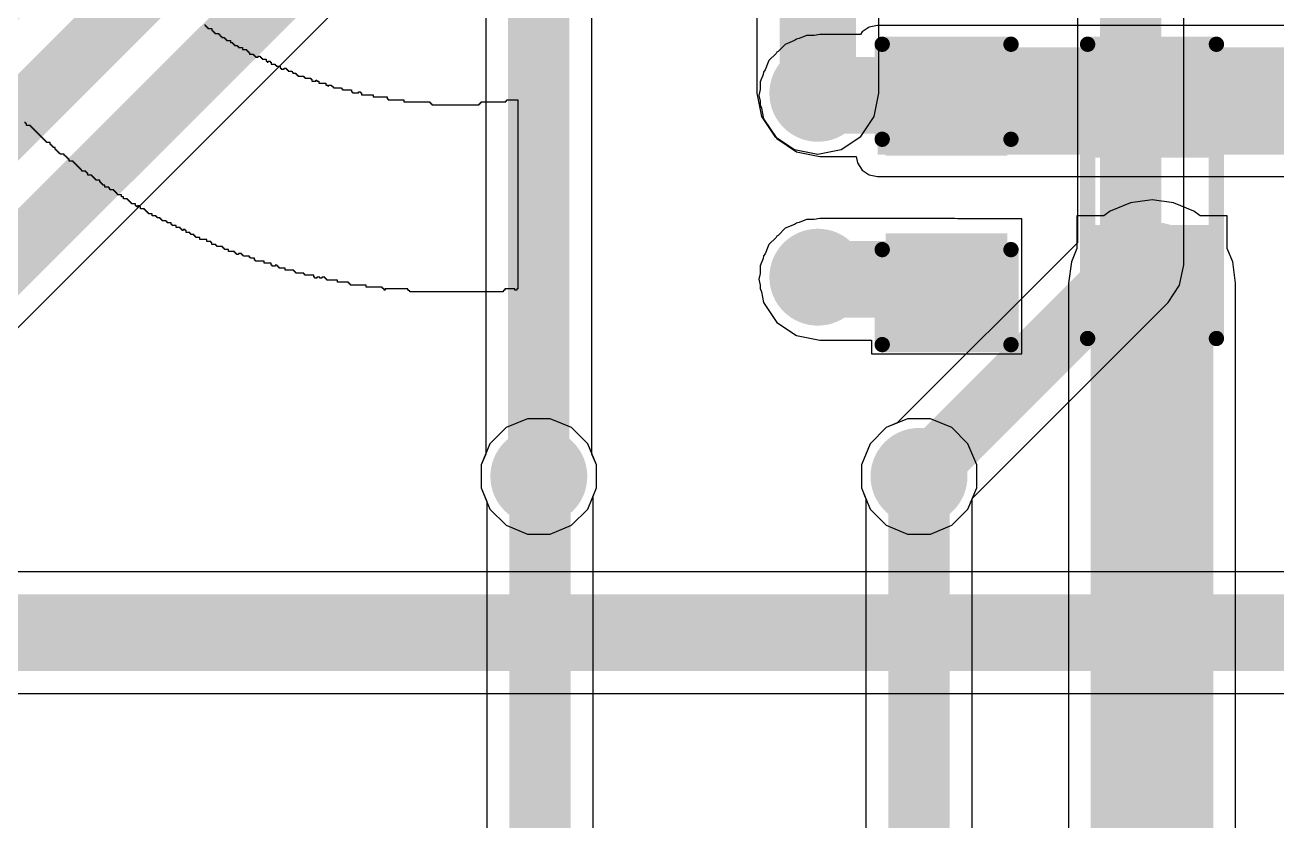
# Model space of a CAD drawing. Header units: millimetres. Extents: x -0.16 to 4.85, y -0.01 to 3.83.
# Drawn here: x 3.8104 to 4.2188, y 0.8696 to 1.1293 of the extents above; entities that cross this region are included whole.
import ezdxf

# ---------------------------------------------------------------- set-up
doc = ezdxf.new("R2010")
doc.units = ezdxf.units.MM
doc.header["$MEASUREMENT"] = 0
for name, color, linetype in [('BottomLayer', 5, 'Continuous'), ('BottomSolder', 6, 'Continuous'), ('TopLayer', 1, 'Continuous'), ('TopOverlay', 2, 'Continuous'), ('TopPaste', 8, 'Continuous'), ('TopSolder', 216, 'Continuous'), ('ViaHoleLayer', 16, 'Continuous')]:
    doc.layers.add(name, color=color, linetype=linetype)

# ---------------------------------------------------------------- blocks, each defined once
blk = doc.blocks.new('RES_0603_49')
at = {"layer": 'TopLayer'}
for points in [[(-0.015, 0.0175), (-0.015, -0.0175), (-0.045, -0.0175), (-0.045, 0.0175)], [(0.045, 0.0175), (0.045, -0.0175), (0.015, -0.0175), (0.015, 0.0175)]]:
    blk.add_hatch(color=1, dxfattribs=at).paths.add_polyline_path(points)
at = {"layer": 'TopPaste'}
for points in [[(-0.015, 0.0175), (-0.015, -0.0175), (-0.045, -0.0175), (-0.045, 0.0175)], [(0.045, 0.0175), (0.045, -0.0175), (0.015, -0.0175), (0.015, 0.0175)]]:
    blk.add_hatch(color=8, dxfattribs=at).paths.add_polyline_path(points)
at = {"layer": 'TopSolder'}
for points in [[(-0.011, 0.0215), (-0.011, -0.0215), (-0.049, -0.0215), (-0.049, 0.0215)], [(0.049, 0.0215), (0.049, -0.0215), (0.011, -0.0215), (0.011, 0.0215)]]:
    blk.add_hatch(color=216, dxfattribs=at).paths.add_polyline_path(points)
at = {"layer": 'TopOverlay', "const_width": 0.005}
for points in [[(-0.048, 0.021), (-0.048, -0.021)], [(-0.048, 0.021), (0.048, 0.021)], [(0.048, 0.021), (0.048, -0.021)], [(-0.048, -0.021), (0.048, -0.021)]]:
    blk.add_lwpolyline(points, dxfattribs=at)
at = {"layer": 'TopOverlay', "const_width": 0.0025}
for points in [[(-0.04925, 0.021, 1), (-0.04675, 0.021, 1)], [(-0.04925, 0.021, 1), (-0.04675, 0.021, 1)], [(0.04675, 0.021, 1), (0.04925, 0.021, 1)], [(0.04675, 0.021, 1), (0.04925, 0.021, 1)], [(-0.04925, -0.021, 1), (-0.04675, -0.021, 1)], [(-0.04925, -0.021, 1), (-0.04675, -0.021, 1)], [(0.04675, -0.021, 1), (0.04925, -0.021, 1)], [(0.04675, -0.021, 1), (0.04925, -0.021, 1)]]:
    blk.add_lwpolyline(points, format="xyb", close=True, dxfattribs=at)
blk = doc.blocks.new('CAP_0603_122')
at = {"layer": 'TopLayer'}
for points in [[(-0.015, 0.0175), (-0.015, -0.0175), (-0.045, -0.0175), (-0.045, 0.0175)], [(0.045, 0.0175), (0.045, -0.0175), (0.015, -0.0175), (0.015, 0.0175)]]:
    blk.add_hatch(color=1, dxfattribs=at).paths.add_polyline_path(points)
at = {"layer": 'TopPaste'}
for points in [[(-0.015, 0.0175), (-0.015, -0.0175), (-0.045, -0.0175), (-0.045, 0.0175)], [(0.045, 0.0175), (0.045, -0.0175), (0.015, -0.0175), (0.015, 0.0175)]]:
    blk.add_hatch(color=8, dxfattribs=at).paths.add_polyline_path(points)
at = {"layer": 'TopSolder'}
for points in [[(-0.01264, 0.01986), (-0.01264, -0.01986), (-0.04736, -0.01986), (-0.04736, 0.01986)], [(0.04736, 0.01986), (0.04736, -0.01986), (0.01264, -0.01986), (0.01264, 0.01986)]]:
    blk.add_hatch(color=216, dxfattribs=at).paths.add_polyline_path(points)
at = {"layer": 'TopOverlay', "const_width": 0.005}
for points in [[(-0.049, -0.021), (-0.049, 0.021)], [(-0.018, 0.021), (-0.049, 0.021)], [(0.049, 0.021), (0.018, 0.021)], [(0.049, -0.021), (0.049, 0.021)], [(-0.018, -0.021), (-0.049, -0.021)], [(0.049, -0.021), (0.018, -0.021)]]:
    blk.add_lwpolyline(points, dxfattribs=at)
at = {"layer": 'TopOverlay', "const_width": 0.0025}
for points in [[(-0.05025, 0.021, 1), (-0.04775, 0.021, 1)], [(-0.05025, 0.021, 1), (-0.04775, 0.021, 1)], [(-0.01925, 0.021, 1), (-0.01675, 0.021, 1)], [(0.01675, 0.021, 1), (0.01925, 0.021, 1)], [(0.04775, 0.021, 1), (0.05025, 0.021, 1)], [(0.04775, 0.021, 1), (0.05025, 0.021, 1)], [(-0.05025, -0.021, 1), (-0.04775, -0.021, 1)], [(-0.05025, -0.021, 1), (-0.04775, -0.021, 1)], [(-0.01925, -0.021, 1), (-0.01675, -0.021, 1)], [(0.01675, -0.021, 1), (0.01925, -0.021, 1)], [(0.04775, -0.021, 1), (0.05025, -0.021, 1)], [(0.04775, -0.021, 1), (0.05025, -0.021, 1)]]:
    blk.add_lwpolyline(points, format="xyb", close=True, dxfattribs=at)

msp = doc.modelspace()

# ---------------------------------------------------------------- hatches: boundary and pattern name
at = {"layer": 'BottomLayer'}
h = msp.add_hatch(color=5, dxfattribs=at)
edge = h.paths.add_edge_path()
edge.add_arc((4.069, 1.107), 0.01181, 0, 360)
h = msp.add_hatch(color=5, dxfattribs=at)
edge = h.paths.add_edge_path()
edge.add_arc((4.069, 1.047), 0.01181, 0, 360)
h = msp.add_hatch(color=5, dxfattribs=at)
edge = h.paths.add_edge_path()
edge.add_arc((3.978, 0.982), 0.01181, 0, 360)
h = msp.add_hatch(color=5, dxfattribs=at)
edge = h.paths.add_edge_path()
edge.add_arc((4.102, 0.982), 0.01181, 0, 360)
at = {"layer": 'BottomSolder'}
h = msp.add_hatch(color=6, dxfattribs=at)
edge = h.paths.add_edge_path()
edge.add_arc((4.069, 1.107), 0.01581, 0, 360)
h = msp.add_hatch(color=6, dxfattribs=at)
edge = h.paths.add_edge_path()
edge.add_arc((4.069, 1.047), 0.01581, 0, 360)
h = msp.add_hatch(color=6, dxfattribs=at)
edge = h.paths.add_edge_path()
edge.add_arc((3.978, 0.982), 0.01581, 0, 360)
h = msp.add_hatch(color=6, dxfattribs=at)
edge = h.paths.add_edge_path()
edge.add_arc((4.102, 0.982), 0.01581, 0, 360)
at = {"layer": 'TopLayer'}
h = msp.add_hatch(color=1, dxfattribs=at)
edge = h.paths.add_edge_path()
edge.add_arc((4.069, 1.107), 0.01181, 0, 360)
msp.add_hatch(color=1, dxfattribs=at).paths.add_polyline_path([(4.0885, 1.087), (4.2675, 1.087), (4.2675, 1.122), (4.0885, 1.122)])
h = msp.add_hatch(color=1, dxfattribs=at)
edge = h.paths.add_edge_path()
edge.add_arc((4.069, 1.047), 0.01181, 0, 360)
h = msp.add_hatch(color=1, dxfattribs=at)
edge = h.paths.add_edge_path()
edge.add_arc((3.978, 0.982), 0.01181, 0, 360)
h = msp.add_hatch(color=1, dxfattribs=at)
edge = h.paths.add_edge_path()
edge.add_arc((4.102, 0.982), 0.01181, 0, 360)
at = {"layer": 'TopSolder'}
h = msp.add_hatch(color=216, dxfattribs=at)
edge = h.paths.add_edge_path()
edge.add_arc((4.069, 1.107), 0.01581, 0, 360)
h = msp.add_hatch(color=216, dxfattribs=at)
edge = h.paths.add_edge_path()
edge.add_arc((4.069, 1.047), 0.01581, 0, 360)
h = msp.add_hatch(color=216, dxfattribs=at)
edge = h.paths.add_edge_path()
edge.add_arc((3.978, 0.982), 0.01581, 0, 360)
h = msp.add_hatch(color=216, dxfattribs=at)
edge = h.paths.add_edge_path()
edge.add_arc((4.102, 0.982), 0.01581, 0, 360)
at = {"layer": 'ViaHoleLayer'}
h = msp.add_hatch(color=16, dxfattribs=at)
edge = h.paths.add_edge_path()
edge.add_arc((4.069, 1.107), 0.00591, 0, 360)
h = msp.add_hatch(color=16, dxfattribs=at)
edge = h.paths.add_edge_path()
edge.add_arc((4.069, 1.047), 0.00591, 0, 360)
h = msp.add_hatch(color=16, dxfattribs=at)
edge = h.paths.add_edge_path()
edge.add_arc((3.978, 0.982), 0.00591, 0, 360)
h = msp.add_hatch(color=16, dxfattribs=at)
edge = h.paths.add_edge_path()
edge.add_arc((4.102, 0.982), 0.00591, 0, 360)

# ---------------------------------------------------------------- linework, layer by layer
at = {"layer": 'BottomLayer'}
for p, q in [((4.18833, 1.051), (4.18833, 1.743)), ((4.15367, 1.73582), (4.15367, 1.05818)), ((4.08888, 1.107), (4.08888, 1.287)), ((4.04912, 1.27876), (4.04912, 1.107)), ((3.99533, 0.98931), (3.99533, 1.274)), ((3.96067, 1.26682), (3.96067, 0.98931)), ((4.04912, 1.107), (4.05063, 1.09939)), ((4.08737, 1.09939), (4.08888, 1.107)), ((4.05063, 1.09939), (4.05494, 1.09294)), ((4.08306, 1.09294), (4.08737, 1.09939)), ((4.05494, 1.09294), (4.06139, 1.08863)), ((4.07661, 1.08863), (4.08306, 1.09294)), ((4.06139, 1.08863), (4.069, 1.08712)), ((4.069, 1.08712), (4.07661, 1.08863)), ((4.15367, 1.05818), (4.09491, 0.99943)), ((4.18701, 1.04437), (4.18833, 1.051)), ((4.18326, 1.03874), (4.18701, 1.04437)), ((4.11943, 0.97491), (4.18326, 1.03874)), ((4.09134, 0.99795), (4.08605, 0.99266)), ((4.09491, 0.99943), (4.09134, 0.99795)), ((4.08605, 0.99266), (4.08319, 0.98574)), ((3.96067, 0.98931), (3.95919, 0.98574)), ((3.99681, 0.98574), (3.99533, 0.98931)), ((3.95919, 0.98574), (3.95919, 0.97826)), ((3.99681, 0.97826), (3.99681, 0.98574)), ((4.08319, 0.98574), (4.08319, 0.97826)), ((3.95919, 0.97826), (3.96205, 0.97134)), ((3.99395, 0.97134), (3.99681, 0.97826)), ((4.08319, 0.97826), (4.08605, 0.97134)), ((4.11795, 0.97134), (4.11943, 0.97491)), ((3.96205, 0.97134), (3.96734, 0.96605)), ((3.98866, 0.96605), (3.99395, 0.97134)), ((4.08605, 0.97134), (4.09134, 0.96605)), ((4.11266, 0.96605), (4.11795, 0.97134)), ((3.96734, 0.96605), (3.97426, 0.96319)), ((3.98174, 0.96319), (3.98866, 0.96605)), ((4.09134, 0.96605), (4.09826, 0.96319)), ((4.10574, 0.96319), (4.11266, 0.96605)), ((3.97426, 0.96319), (3.98174, 0.96319)), ((4.09826, 0.96319), (4.10574, 0.96319)), ((4.456, 0.95088), (3.0267, 0.95088)), ((3.0267, 0.91112), (4.456, 0.91112))]:
    msp.add_line(p, q, dxfattribs=at)
for points, const_width in [([(4.171, 1.051), (4.171, 1.743)], 0.02), ([(4.069, 1.107), (4.069, 1.287)], 0.025), ([(3.978, 0.982), (3.978, 1.274)], 0.02), ([(4.102, 0.982), (4.171, 1.051)], 0.02), ([(2.996, 0.931), (4.456, 0.931)], 0.025)]:
    msp.add_lwpolyline(points, dxfattribs=dict(at, const_width=const_width))
for points, const_width in [([(4.06275, 1.107, 1), (4.07525, 1.107, 1)], 0.0125), ([(4.166, 1.051, 1), (4.176, 1.051, 1)], 0.01), ([(4.166, 1.051, 1), (4.176, 1.051, 1)], 0.01), ([(3.973, 0.982, 1), (3.983, 0.982, 1)], 0.01), ([(4.097, 0.982, 1), (4.107, 0.982, 1)], 0.01)]:
    msp.add_lwpolyline(points, format="xyb", close=True, dxfattribs=dict(at, const_width=const_width))
at = {"layer": 'TopLayer'}
for p, q in [((3.72133, 0.94382), (4.16926, 1.39174)), ((4.08345, 1.12705), (4.08288, 1.12619)), ((4.08577, 1.12859), (4.08345, 1.12705)), ((4.0885, 1.12914), (4.08577, 1.12859)), ((4.2675, 1.12914), (4.0885, 1.12914)), ((4.05834, 1.12295), (4.05602, 1.12062)), ((4.06138, 1.1242), (4.05834, 1.12295)), ((4.06208, 1.12468), (4.06138, 1.1242)), ((4.06292, 1.12484), (4.06208, 1.12468)), ((4.06526, 1.12581), (4.06292, 1.12484)), ((4.06779, 1.12581), (4.06526, 1.12581)), ((4.06969, 1.12619), (4.06779, 1.12581)), ((4.08288, 1.12619), (4.06969, 1.12619)), ((4.05538, 1.11998), (4.05305, 1.11766)), ((4.05563, 1.12037), (4.05538, 1.11998)), ((4.05602, 1.12062), (4.05563, 1.12037)), ((4.05305, 1.11766), (4.0518, 1.11462)), ((4.05116, 1.11308), (4.05019, 1.11074)), ((4.05019, 1.11074), (4.05019, 1.10821)), ((4.05132, 1.11392), (4.05116, 1.11308)), ((4.0518, 1.11462), (4.05132, 1.11392)), ((4.05019, 1.10821), (4.04981, 1.10631)), ((4.04981, 1.10631), (4.05019, 1.10441)), ((4.05019, 1.10441), (4.05019, 1.10326)), ((4.05019, 1.10326), (4.05063, 1.1022)), ((4.05063, 1.1022), (4.05132, 1.0987)), ((4.05132, 1.0987), (4.05563, 1.09225)), ((4.05563, 1.09225), (4.06208, 1.08794)), ((4.06208, 1.08794), (4.06969, 1.08642)), ((4.06969, 1.08642), (4.08148, 1.08642)), ((4.08148, 1.08642), (4.08191, 1.08427)), ((4.08191, 1.08427), (4.08345, 1.08195)), ((4.08345, 1.08195), (4.08577, 1.08041)), ((4.08577, 1.08041), (4.0885, 1.07986)), ((4.0885, 1.07986), (4.2675, 1.07986)), ((4.17095, 1.07131), (4.16438, 1.06858)), ((4.178, 1.07223), (4.17095, 1.07131)), ((4.18505, 1.07131), (4.178, 1.07223)), ((4.19162, 1.06858), (4.18505, 1.07131)), ((4.06526, 1.06581), (4.06292, 1.06484)), ((4.06779, 1.06581), (4.06526, 1.06581)), ((4.06969, 1.06619), (4.06779, 1.06581)), ((4.11369, 1.06619), (4.06969, 1.06619)), ((4.11464, 1.066), (4.11369, 1.06619)), ((4.1355, 1.066), (4.11464, 1.066)), ((4.1355, 1.022), (4.1355, 1.066)), ((4.16232, 1.067), (4.1535, 1.067)), ((4.1535, 1.067), (4.1535, 1.05641)), ((4.16438, 1.06858), (4.16232, 1.067)), ((4.19368, 1.067), (4.19162, 1.06858)), ((4.2025, 1.067), (4.19368, 1.067)), ((4.2025, 1.05641), (4.2025, 1.067)), ((4.05834, 1.06295), (4.05602, 1.06062)), ((4.06138, 1.0642), (4.05834, 1.06295)), ((4.06208, 1.06468), (4.06138, 1.0642)), ((4.06292, 1.06484), (4.06208, 1.06468)), ((4.05305, 1.05766), (4.0518, 1.05462)), ((4.05538, 1.05998), (4.05305, 1.05766)), ((4.05563, 1.06037), (4.05538, 1.05998)), ((4.05602, 1.06062), (4.05563, 1.06037)), ((4.05132, 1.05392), (4.05116, 1.05308)), ((4.0518, 1.05462), (4.05132, 1.05392)), ((4.1535, 1.05641), (4.15169, 1.05205)), ((4.20431, 1.05205), (4.2025, 1.05641)), ((4.05116, 1.05308), (4.05019, 1.05074)), ((4.05019, 1.05074), (4.05019, 1.04821)), ((4.15169, 1.05205), (4.15077, 1.045)), ((4.20523, 1.045), (4.20431, 1.05205)), ((4.05019, 1.04821), (4.04981, 1.04631)), ((4.04981, 1.04631), (4.05019, 1.04441)), ((4.05019, 1.04441), (4.05019, 1.04326)), ((4.05019, 1.04326), (4.05063, 1.0422)), ((4.05063, 1.0422), (4.05132, 1.0387)), ((4.15077, 1.045), (4.15077, 0.59852)), ((4.20523, 0.59852), (4.20523, 1.045)), ((4.05132, 1.0387), (4.05563, 1.03225)), ((4.05563, 1.03225), (4.06208, 1.02794)), ((4.06208, 1.02794), (4.06969, 1.02642)), ((4.06969, 1.02642), (4.0865, 1.02642)), ((4.0865, 1.02642), (4.0865, 1.022)), ((4.0865, 1.022), (4.1355, 1.022)), ((3.97426, 1.00081), (3.96734, 0.99795)), ((3.98174, 1.00081), (3.97426, 1.00081)), ((3.98866, 0.99795), (3.98174, 1.00081)), ((4.09826, 1.00081), (4.09134, 0.99795)), ((4.10574, 1.00081), (4.09826, 1.00081)), ((4.11266, 0.99795), (4.10574, 1.00081)), ((3.96734, 0.99795), (3.96205, 0.99266)), ((3.99395, 0.99266), (3.98866, 0.99795)), ((4.09134, 0.99795), (4.08605, 0.99266)), ((4.11795, 0.99266), (4.11266, 0.99795)), ((3.96205, 0.99266), (3.95919, 0.98574)), ((3.99681, 0.98574), (3.99395, 0.99266)), ((4.08605, 0.99266), (4.08319, 0.98574)), ((4.12081, 0.98574), (4.11795, 0.99266)), ((3.95919, 0.98574), (3.95919, 0.97826)), ((3.99681, 0.97826), (3.99681, 0.98574)), ((4.08319, 0.98574), (4.08319, 0.97826)), ((4.12081, 0.97826), (4.12081, 0.98574)), ((3.95919, 0.97826), (3.96104, 0.9738)), ((3.9957, 0.97558), (3.99681, 0.97826)), ((4.08319, 0.97826), (4.08467, 0.97469)), ((4.11933, 0.97469), (4.12081, 0.97826)), ((3.96104, 0.9738), (3.96104, 0.82769)), ((3.9957, 0.82769), (3.9957, 0.97558)), ((4.08467, 0.97469), (4.08467, 0.589)), ((4.11933, 0.59618), (4.11933, 0.97469))]:
    msp.add_line(p, q, dxfattribs=at)
for points, const_width in [([(3.704, 0.951), (4.157, 1.404)], 0.02), ([(3.604, 0.895), (4.107, 1.398)], 0.02), ([(3.585, 0.922), (4.057, 1.394)], 0.02), ([(4.06969, 1.10631), (4.11369, 1.10631)], 0.025), ([(4.069, 1.107), (4.06969, 1.10631)], 0.02), ([(4.11369, 1.10631), (4.116, 1.104)], 0.02), ([(4.116, 1.104), (4.1775, 1.104)], 0.02), ([(4.116, 1.104), (4.11625, 1.10425)], 0.012), ([(4.178, 0.59852), (4.178, 1.045)], 0.04), ([(4.06969, 1.04631), (4.11369, 1.04631)], 0.025), ([(3.978, 0.982), (3.97837, 0.98163)], 0.02), ([(3.97837, 0.82769), (3.97837, 0.98163)], 0.02), ([(4.102, 0.589), (4.102, 0.982)], 0.02)]:
    msp.add_lwpolyline(points, dxfattribs=dict(at, const_width=const_width))
for points, const_width in [([(4.06344, 1.10631, 1), (4.07594, 1.10631, 1)], 0.0125), ([(4.064, 1.107, 1), (4.074, 1.107, 1)], 0.01), ([(4.06469, 1.10631, 1), (4.07469, 1.10631, 1)], 0.01), ([(4.10744, 1.10631, 1), (4.11994, 1.10631, 1)], 0.0125), ([(4.10869, 1.10631, 1), (4.11869, 1.10631, 1)], 0.01), ([(4.111, 1.104, 1), (4.121, 1.104, 1)], 0.01), ([(4.111, 1.104, 1), (4.121, 1.104, 1)], 0.01), ([(4.1725, 1.104, 1), (4.1825, 1.104, 1)], 0.01), ([(4.113, 1.104, 1), (4.119, 1.104, 1)], 0.006), ([(4.11325, 1.10425, 1), (4.11925, 1.10425, 1)], 0.006), ([(4.168, 1.045, 1), (4.188, 1.045, 1)], 0.02), ([(4.06344, 1.04631, 1), (4.07594, 1.04631, 1)], 0.0125), ([(4.10744, 1.04631, 1), (4.11994, 1.04631, 1)], 0.0125), ([(3.973, 0.982, 1), (3.983, 0.982, 1)], 0.01), ([(3.97337, 0.98163, 1), (3.98337, 0.98163, 1)], 0.01), ([(3.97337, 0.98163, 1), (3.98337, 0.98163, 1)], 0.01), ([(4.097, 0.982, 1), (4.107, 0.982, 1)], 0.01)]:
    msp.add_lwpolyline(points, format="xyb", close=True, dxfattribs=dict(at, const_width=const_width))
at = {"layer": 'TopOverlay'}
for p, q in [((3.86907, 1.12941), (3.86907, 1.12909)), ((3.86907, 1.12909), (3.86939, 1.12909)), ((3.86939, 1.12909), (3.86939, 1.12877)), ((3.86939, 1.12877), (3.86971, 1.12877)), ((3.86971, 1.12877), (3.86971, 1.12844)), ((3.86971, 1.12844), (3.87003, 1.12844)), ((3.87003, 1.12844), (3.87003, 1.12812)), ((3.87003, 1.12812), (3.87133, 1.12812)), ((3.87133, 1.12812), (3.87133, 1.12747)), ((3.87133, 1.12747), (3.87165, 1.12747)), ((3.87165, 1.12747), (3.87165, 1.12715)), ((3.87165, 1.12715), (3.87197, 1.12715)), ((3.87197, 1.12715), (3.87197, 1.12683)), ((3.87197, 1.12683), (3.8723, 1.12683)), ((3.8723, 1.12683), (3.8723, 1.1265)), ((3.8723, 1.1265), (3.87359, 1.1265)), ((3.87359, 1.1265), (3.87359, 1.12618)), ((3.87359, 1.12618), (3.87391, 1.12618)), ((3.87391, 1.12618), (3.87391, 1.12586)), ((3.87391, 1.12586), (3.87423, 1.12586)), ((3.87423, 1.12586), (3.87423, 1.12553)), ((3.87423, 1.12553), (3.87456, 1.12553)), ((3.87456, 1.12553), (3.87456, 1.12521)), ((3.87456, 1.12521), (3.87553, 1.12521)), ((3.87553, 1.12521), (3.87553, 1.12489)), ((3.87553, 1.12489), (3.87585, 1.12489)), ((3.87585, 1.12489), (3.87585, 1.12457)), ((3.87585, 1.12457), (3.87617, 1.12457)), ((3.87617, 1.12457), (3.87617, 1.12424)), ((3.87617, 1.12424), (3.87747, 1.12424)), ((3.87747, 1.12424), (3.87747, 1.1236)), ((3.87747, 1.1236), (3.87811, 1.1236)), ((3.87811, 1.1236), (3.87811, 1.12327)), ((3.87811, 1.12327), (3.87844, 1.12327)), ((3.87844, 1.12327), (3.87844, 1.12295)), ((3.87844, 1.12295), (3.87876, 1.12295)), ((3.87876, 1.12295), (3.87876, 1.12263)), ((3.87876, 1.12263), (3.87973, 1.12263)), ((3.87973, 1.12263), (3.87973, 1.1223)), ((3.87973, 1.1223), (3.88005, 1.1223)), ((3.88005, 1.1223), (3.88005, 1.12198)), ((3.88005, 1.12198), (3.88134, 1.12198)), ((3.88134, 1.12198), (3.88134, 1.12133)), ((3.88134, 1.12133), (3.88264, 1.12133)), ((3.88264, 1.12133), (3.88264, 1.12101)), ((3.88264, 1.12101), (3.88296, 1.12101)), ((3.88296, 1.12101), (3.88296, 1.12069)), ((3.88296, 1.12069), (3.88328, 1.12069)), ((3.88328, 1.12069), (3.88328, 1.12036)), ((3.88328, 1.12036), (3.8836, 1.12036)), ((3.8836, 1.12036), (3.8836, 1.11972)), ((3.8836, 1.11972), (3.8849, 1.11972)), ((3.8849, 1.11972), (3.8849, 1.1194)), ((3.8849, 1.1194), (3.88522, 1.1194)), ((3.88522, 1.1194), (3.88522, 1.11907)), ((3.88522, 1.11907), (3.88554, 1.11907)), ((3.88554, 1.11907), (3.88554, 1.11875)), ((3.88651, 1.11875), (3.88651, 1.11907)), ((3.88651, 1.11907), (3.88716, 1.11907)), ((3.88716, 1.11907), (3.88716, 1.11875)), ((3.88554, 1.11875), (3.88651, 1.11875)), ((3.88716, 1.11875), (3.88748, 1.11875)), ((3.88748, 1.11875), (3.88748, 1.11843)), ((3.88748, 1.11843), (3.8878, 1.11843)), ((3.8878, 1.11843), (3.8878, 1.1181)), ((3.8878, 1.1181), (3.8891, 1.1181)), ((3.8891, 1.1181), (3.8891, 1.11746)), ((3.8891, 1.11746), (3.88942, 1.11746)), ((3.88942, 1.11746), (3.88942, 1.11713)), ((3.88942, 1.11713), (3.88974, 1.11713)), ((3.88974, 1.11713), (3.88974, 1.11746)), ((3.88974, 1.11746), (3.89039, 1.11746)), ((3.89039, 1.11746), (3.89039, 1.11713)), ((3.89039, 1.11713), (3.89071, 1.11713)), ((3.89071, 1.11713), (3.89071, 1.11649)), ((3.89071, 1.11649), (3.892, 1.11649)), ((3.892, 1.11649), (3.892, 1.11616)), ((3.892, 1.11616), (3.89233, 1.11616)), ((3.89233, 1.11616), (3.89233, 1.11584)), ((3.89233, 1.11584), (3.89362, 1.11584)), ((3.89362, 1.11584), (3.89362, 1.1152)), ((3.89362, 1.1152), (3.89394, 1.1152)), ((3.89394, 1.1152), (3.89394, 1.11487)), ((3.89394, 1.11487), (3.89491, 1.11487)), ((3.89491, 1.11487), (3.89491, 1.1152)), ((3.89491, 1.1152), (3.89556, 1.1152)), ((3.89556, 1.1152), (3.89556, 1.11487)), ((3.89556, 1.11487), (3.89588, 1.11487)), ((3.89588, 1.11487), (3.89588, 1.11455)), ((3.89588, 1.11455), (3.89621, 1.11455)), ((3.89621, 1.11455), (3.89621, 1.11423)), ((3.89621, 1.11423), (3.8975, 1.11423)), ((3.8975, 1.11423), (3.8975, 1.1139)), ((3.8975, 1.1139), (3.89782, 1.1139)), ((3.89782, 1.1139), (3.89782, 1.11358)), ((3.89782, 1.11358), (3.89879, 1.11358)), ((3.89879, 1.11358), (3.89879, 1.11326)), ((3.89879, 1.11326), (3.89911, 1.11326)), ((3.89911, 1.11326), (3.89911, 1.11293)), ((3.89911, 1.11293), (3.89944, 1.11293)), ((3.89944, 1.11293), (3.89944, 1.11261)), ((3.89944, 1.11261), (3.90137, 1.11261)), ((3.90137, 1.11261), (3.90137, 1.11229)), ((3.90137, 1.11229), (3.9017, 1.11229)), ((3.9017, 1.11229), (3.9017, 1.11196)), ((3.9017, 1.11196), (3.90364, 1.11196)), ((3.90364, 1.11196), (3.90364, 1.11164)), ((3.90364, 1.11164), (3.90396, 1.11164)), ((3.90396, 1.11164), (3.90396, 1.111)), ((3.90396, 1.111), (3.90525, 1.111)), ((3.90525, 1.111), (3.90525, 1.11132)), ((3.90525, 1.11132), (3.90557, 1.11132)), ((3.90557, 1.11132), (3.90557, 1.111)), ((3.90557, 1.111), (3.90622, 1.111)), ((3.90622, 1.111), (3.90622, 1.11035)), ((3.90622, 1.11035), (3.90848, 1.11035)), ((3.90848, 1.11035), (3.90848, 1.1097)), ((3.90848, 1.1097), (3.90913, 1.1097)), ((3.90913, 1.1097), (3.90913, 1.10938)), ((3.90913, 1.10938), (3.90945, 1.10938)), ((3.90945, 1.10938), (3.90945, 1.1097)), ((3.90945, 1.1097), (3.91042, 1.1097)), ((3.91042, 1.1097), (3.91042, 1.10938)), ((3.91042, 1.10938), (3.91074, 1.10938)), ((3.91074, 1.10938), (3.91074, 1.10906)), ((3.91074, 1.10906), (3.91107, 1.10906)), ((3.91107, 1.10906), (3.91107, 1.10873)), ((3.91107, 1.10873), (3.91365, 1.10873)), ((3.91365, 1.10873), (3.91365, 1.10841)), ((3.91365, 1.10841), (3.91398, 1.10841)), ((3.91398, 1.10841), (3.91398, 1.10809)), ((3.91398, 1.10809), (3.91688, 1.10809)), ((3.91688, 1.10809), (3.91688, 1.10744)), ((3.91688, 1.10744), (3.91721, 1.10744)), ((3.91721, 1.10744), (3.91721, 1.10712)), ((3.91721, 1.10712), (3.91914, 1.10712)), ((3.91914, 1.10712), (3.91914, 1.10744)), ((3.91914, 1.10744), (3.91979, 1.10744)), ((3.91979, 1.10744), (3.91979, 1.10712)), ((3.91979, 1.10712), (3.92011, 1.10712)), ((3.92011, 1.10712), (3.92011, 1.10647)), ((3.92011, 1.10647), (3.92399, 1.10647)), ((3.92399, 1.10647), (3.92399, 1.10583)), ((3.92399, 1.10583), (3.92851, 1.10583)), ((3.92851, 1.10583), (3.92851, 1.10518)), ((3.92851, 1.10518), (3.92884, 1.10518)), ((3.92884, 1.10518), (3.92884, 1.10486)), ((3.92884, 1.10486), (3.93401, 1.10486)), ((3.93401, 1.10486), (3.93401, 1.10421)), ((3.93401, 1.10421), (3.94241, 1.10421)), ((3.94241, 1.10421), (3.94241, 1.10389)), ((3.94241, 1.10389), (3.94273, 1.10389)), ((3.94273, 1.10389), (3.94273, 1.10356)), ((3.94273, 1.10356), (3.94305, 1.10356)), ((3.94305, 1.10356), (3.94305, 1.10324)), ((3.94305, 1.10324), (3.95856, 1.10324)), ((3.95856, 1.10324), (3.95856, 1.10356)), ((3.95856, 1.10356), (3.95888, 1.10356)), ((3.95888, 1.10356), (3.95888, 1.10389)), ((3.95888, 1.10389), (3.95921, 1.10389)), ((3.95921, 1.10389), (3.95921, 1.10421)), ((3.95921, 1.10421), (3.96729, 1.10421)), ((3.96729, 1.10421), (3.96729, 1.10453)), ((3.96729, 1.10453), (3.96761, 1.10453)), ((3.96761, 1.10453), (3.96761, 1.10486)), ((3.96761, 1.10486), (3.97116, 1.10486)), ((3.97116, 1.10486), (3.97116, 1.04315)), ((3.81059, 1.09743), (3.81026, 1.09743)), ((3.81059, 1.0971), (3.81059, 1.09743)), ((3.81091, 1.0971), (3.81059, 1.0971)), ((3.81091, 1.09646), (3.81091, 1.0971)), ((3.8122, 1.09646), (3.81091, 1.09646)), ((3.8122, 1.09613), (3.8122, 1.09646)), ((3.81252, 1.09613), (3.8122, 1.09613)), ((3.81252, 1.09581), (3.81252, 1.09613)), ((3.81285, 1.09581), (3.81252, 1.09581)), ((3.81285, 1.09549), (3.81285, 1.09581)), ((3.81317, 1.09549), (3.81285, 1.09549)), ((3.81317, 1.09516), (3.81317, 1.09549)), ((3.81349, 1.09516), (3.81317, 1.09516)), ((3.81349, 1.09484), (3.81349, 1.09516)), ((3.81382, 1.09484), (3.81349, 1.09484)), ((3.81382, 1.09452), (3.81382, 1.09484)), ((3.81414, 1.09452), (3.81382, 1.09452)), ((3.81414, 1.09419), (3.81414, 1.09452)), ((3.81446, 1.09419), (3.81414, 1.09419)), ((3.81446, 1.09387), (3.81446, 1.09419)), ((3.81479, 1.09387), (3.81446, 1.09387)), ((3.81479, 1.09355), (3.81479, 1.09387)), ((3.81511, 1.09355), (3.81479, 1.09355)), ((3.81511, 1.09322), (3.81511, 1.09355)), ((3.81543, 1.09322), (3.81511, 1.09322)), ((3.81543, 1.0929), (3.81543, 1.09322)), ((3.81576, 1.0929), (3.81543, 1.0929)), ((3.81576, 1.09258), (3.81576, 1.0929)), ((3.81608, 1.09258), (3.81576, 1.09258)), ((3.81608, 1.09226), (3.81608, 1.09258)), ((3.8164, 1.09226), (3.81608, 1.09226)), ((3.8164, 1.09193), (3.8164, 1.09226)), ((3.81672, 1.09193), (3.8164, 1.09193)), ((3.81672, 1.09161), (3.81672, 1.09193)), ((3.81705, 1.09161), (3.81672, 1.09161)), ((3.81705, 1.09129), (3.81705, 1.09161)), ((3.81737, 1.09129), (3.81705, 1.09129)), ((3.81737, 1.09096), (3.81737, 1.09129)), ((3.81866, 1.09096), (3.81737, 1.09096)), ((3.81866, 1.09032), (3.81866, 1.09096)), ((3.81899, 1.09032), (3.81866, 1.09032)), ((3.81899, 1.08999), (3.81899, 1.09032)), ((3.81931, 1.08999), (3.81899, 1.08999)), ((3.81931, 1.08967), (3.81931, 1.08999)), ((3.81963, 1.08967), (3.81931, 1.08967)), ((3.81963, 1.08935), (3.81963, 1.08967)), ((3.82028, 1.08935), (3.81963, 1.08935)), ((3.82028, 1.0887), (3.82028, 1.08935)), ((3.8206, 1.0887), (3.82028, 1.0887)), ((3.8206, 1.08838), (3.8206, 1.0887)), ((3.82092, 1.08838), (3.8206, 1.08838)), ((3.82092, 1.08806), (3.82092, 1.08838)), ((3.82125, 1.08806), (3.82092, 1.08806)), ((3.82125, 1.08773), (3.82125, 1.08806)), ((3.82157, 1.08773), (3.82125, 1.08773)), ((3.82157, 1.08741), (3.82157, 1.08773)), ((3.82189, 1.08741), (3.82157, 1.08741)), ((3.82189, 1.08709), (3.82189, 1.08741)), ((3.82319, 1.08709), (3.82189, 1.08709)), ((3.82319, 1.08676), (3.82319, 1.08709)), ((3.82351, 1.08676), (3.82319, 1.08676)), ((3.82351, 1.08644), (3.82351, 1.08676)), ((3.82383, 1.08644), (3.82351, 1.08644)), ((3.82383, 1.08612), (3.82383, 1.08644)), ((3.82416, 1.08612), (3.82383, 1.08612)), ((3.82416, 1.08579), (3.82416, 1.08612)), ((3.82448, 1.08579), (3.82416, 1.08579)), ((3.82448, 1.08547), (3.82448, 1.08579)), ((3.8248, 1.08547), (3.82448, 1.08547)), ((3.8248, 1.08482), (3.8248, 1.08547)), ((3.82609, 1.08482), (3.8248, 1.08482)), ((3.82609, 1.0845), (3.82609, 1.08482)), ((3.82642, 1.0845), (3.82609, 1.0845)), ((3.82642, 1.08418), (3.82642, 1.0845)), ((3.82674, 1.08418), (3.82642, 1.08418)), ((3.82674, 1.08386), (3.82674, 1.08418)), ((3.82706, 1.08386), (3.82674, 1.08386)), ((3.82706, 1.08353), (3.82706, 1.08386)), ((3.82739, 1.08353), (3.82706, 1.08353)), ((3.82739, 1.08321), (3.82739, 1.08353)), ((3.82771, 1.08321), (3.82739, 1.08321)), ((3.82771, 1.08289), (3.82771, 1.08321)), ((3.82803, 1.08289), (3.82771, 1.08289)), ((3.82803, 1.08256), (3.82803, 1.08289)), ((3.82836, 1.08256), (3.82803, 1.08256)), ((3.82836, 1.08224), (3.82836, 1.08256)), ((3.82868, 1.08224), (3.82836, 1.08224)), ((3.82868, 1.08192), (3.82868, 1.08224)), ((3.829, 1.08192), (3.82868, 1.08192)), ((3.829, 1.08159), (3.829, 1.08192)), ((3.83029, 1.08159), (3.829, 1.08159)), ((3.83029, 1.08127), (3.83029, 1.08159)), ((3.83062, 1.08127), (3.83029, 1.08127)), ((3.83062, 1.08095), (3.83062, 1.08127)), ((3.83094, 1.08095), (3.83062, 1.08095)), ((3.83094, 1.0803), (3.83094, 1.08095)), ((3.83223, 1.0803), (3.83094, 1.0803)), ((3.83223, 1.07998), (3.83223, 1.0803)), ((3.83256, 1.07998), (3.83223, 1.07998)), ((3.83256, 1.07966), (3.83256, 1.07998)), ((3.83288, 1.07966), (3.83256, 1.07966)), ((3.83288, 1.07933), (3.83288, 1.07966)), ((3.8332, 1.07933), (3.83288, 1.07933)), ((3.8332, 1.07901), (3.8332, 1.07933)), ((3.83353, 1.07901), (3.8332, 1.07901)), ((3.83353, 1.07869), (3.83353, 1.07901)), ((3.83482, 1.07869), (3.83353, 1.07869)), ((3.83482, 1.07804), (3.83482, 1.07869)), ((3.83514, 1.07804), (3.83482, 1.07804)), ((3.83514, 1.07772), (3.83514, 1.07804)), ((3.83546, 1.07772), (3.83514, 1.07772)), ((3.83546, 1.07739), (3.83546, 1.07772)), ((3.83579, 1.07739), (3.83546, 1.07739)), ((3.83579, 1.07707), (3.83579, 1.07739)), ((3.83643, 1.07707), (3.83579, 1.07707)), ((3.83643, 1.07642), (3.83643, 1.07707)), ((3.83773, 1.07642), (3.83643, 1.07642)), ((3.83773, 1.0761), (3.83773, 1.07642)), ((3.83805, 1.0761), (3.83773, 1.0761)), ((3.83805, 1.07546), (3.83805, 1.0761)), ((3.83934, 1.07546), (3.83805, 1.07546)), ((3.83934, 1.07513), (3.83934, 1.07546)), ((3.83966, 1.07513), (3.83934, 1.07513)), ((3.83966, 1.07481), (3.83966, 1.07513)), ((3.83999, 1.07481), (3.83966, 1.07481)), ((3.83999, 1.07449), (3.83999, 1.07481)), ((3.84031, 1.07449), (3.83999, 1.07449)), ((3.84031, 1.07416), (3.84031, 1.07449)), ((3.84063, 1.07416), (3.84031, 1.07416)), ((3.84063, 1.07384), (3.84063, 1.07416)), ((3.84193, 1.07384), (3.84063, 1.07384)), ((3.84193, 1.07319), (3.84193, 1.07384)), ((3.84257, 1.07319), (3.84193, 1.07319)), ((3.84257, 1.07255), (3.84257, 1.07319)), ((3.84386, 1.07255), (3.84257, 1.07255)), ((3.84386, 1.07222), (3.84386, 1.07255)), ((3.84419, 1.07222), (3.84386, 1.07222)), ((3.84419, 1.0719), (3.84419, 1.07222)), ((3.84451, 1.0719), (3.84419, 1.0719)), ((3.84451, 1.07158), (3.84451, 1.0719)), ((3.84483, 1.07158), (3.84451, 1.07158)), ((3.84483, 1.07125), (3.84483, 1.07158)), ((3.84516, 1.07125), (3.84483, 1.07125)), ((3.84516, 1.07093), (3.84516, 1.07125)), ((3.84645, 1.07093), (3.84516, 1.07093)), ((3.84645, 1.07029), (3.84645, 1.07093)), ((3.84677, 1.07029), (3.84645, 1.07029)), ((3.84677, 1.06996), (3.84677, 1.07029)), ((3.8471, 1.06996), (3.84677, 1.06996)), ((3.84774, 1.07029), (3.8471, 1.07029)), ((3.8471, 1.07029), (3.8471, 1.06996)), ((3.84774, 1.06996), (3.84774, 1.07029)), ((3.84806, 1.06996), (3.84774, 1.06996)), ((3.84806, 1.06932), (3.84806, 1.06996)), ((3.84936, 1.06932), (3.84806, 1.06932)), ((3.84936, 1.06899), (3.84936, 1.06932)), ((3.84968, 1.06899), (3.84936, 1.06899)), ((3.84968, 1.06867), (3.84968, 1.06899)), ((3.85, 1.06867), (3.84968, 1.06867)), ((3.85, 1.06835), (3.85, 1.06867)), ((3.85033, 1.06835), (3.85, 1.06835)), ((3.85033, 1.06802), (3.85033, 1.06835)), ((3.85065, 1.06802), (3.85033, 1.06802)), ((3.85065, 1.0677), (3.85065, 1.06802)), ((3.85194, 1.0677), (3.85065, 1.0677)), ((3.85194, 1.06705), (3.85194, 1.0677)), ((3.85323, 1.06705), (3.85194, 1.06705)), ((3.85323, 1.06673), (3.85323, 1.06705)), ((3.85356, 1.06673), (3.85323, 1.06673)), ((3.85356, 1.06641), (3.85356, 1.06673)), ((3.85453, 1.06641), (3.85356, 1.06641)), ((3.85453, 1.06609), (3.85453, 1.06641)), ((3.85485, 1.06609), (3.85453, 1.06609)), ((3.85485, 1.06576), (3.85485, 1.06609)), ((3.85517, 1.06576), (3.85485, 1.06576)), ((3.85517, 1.06544), (3.85517, 1.06576)), ((3.85646, 1.06544), (3.85517, 1.06544)), ((3.85646, 1.06512), (3.85646, 1.06544)), ((3.85679, 1.06512), (3.85646, 1.06512)), ((3.85679, 1.06479), (3.85679, 1.06512)), ((3.85808, 1.06479), (3.85679, 1.06479)), ((3.85808, 1.06415), (3.85808, 1.06479)), ((3.8584, 1.06415), (3.85808, 1.06415)), ((3.8584, 1.06382), (3.8584, 1.06415)), ((3.8597, 1.06382), (3.8584, 1.06382)), ((3.8597, 1.06318), (3.8597, 1.06382)), ((3.86099, 1.06318), (3.8597, 1.06318)), ((3.86099, 1.06285), (3.86099, 1.06318)), ((3.86131, 1.06285), (3.86099, 1.06285)), ((3.86131, 1.06253), (3.86131, 1.06285)), ((3.86163, 1.06253), (3.86131, 1.06253)), ((3.86163, 1.06221), (3.86163, 1.06253)), ((3.86196, 1.06221), (3.86163, 1.06221)), ((3.8626, 1.06253), (3.86196, 1.06253)), ((3.86196, 1.06253), (3.86196, 1.06221)), ((3.8626, 1.06221), (3.8626, 1.06253)), ((3.86293, 1.06221), (3.8626, 1.06221)), ((3.86293, 1.06156), (3.86293, 1.06221)), ((3.86422, 1.06156), (3.86293, 1.06156)), ((3.86422, 1.06124), (3.86422, 1.06156)), ((3.86454, 1.06124), (3.86422, 1.06124)), ((3.86454, 1.06092), (3.86454, 1.06124)), ((3.86551, 1.06092), (3.86454, 1.06092)), ((3.86551, 1.06059), (3.86551, 1.06092)), ((3.86583, 1.06059), (3.86551, 1.06059)), ((3.86583, 1.06027), (3.86583, 1.06059)), ((3.86616, 1.06027), (3.86583, 1.06027)), ((3.86616, 1.05995), (3.86616, 1.06027)), ((3.86745, 1.05995), (3.86616, 1.05995)), ((3.86745, 1.0593), (3.86745, 1.05995)), ((3.86971, 1.0593), (3.86745, 1.0593)), ((3.86971, 1.05865), (3.86971, 1.0593)), ((3.871, 1.05865), (3.86971, 1.05865)), ((3.871, 1.05833), (3.871, 1.05865)), ((3.87133, 1.05833), (3.871, 1.05833)), ((3.87133, 1.05768), (3.87133, 1.05833)), ((3.87262, 1.05768), (3.87133, 1.05768)), ((3.87262, 1.05736), (3.87262, 1.05768)), ((3.87294, 1.05736), (3.87262, 1.05736)), ((3.87294, 1.05704), (3.87294, 1.05736)), ((3.87488, 1.05704), (3.87294, 1.05704)), ((3.87488, 1.05672), (3.87488, 1.05704)), ((3.8752, 1.05672), (3.87488, 1.05672)), ((3.8752, 1.05639), (3.8752, 1.05672)), ((3.87553, 1.05639), (3.8752, 1.05639)), ((3.87553, 1.05607), (3.87553, 1.05639)), ((3.87682, 1.05607), (3.87553, 1.05607)), ((3.87682, 1.05542), (3.87682, 1.05607)), ((3.87876, 1.05542), (3.87682, 1.05542)), ((3.87876, 1.0551), (3.87876, 1.05542)), ((3.87908, 1.0551), (3.87876, 1.0551)), ((3.87908, 1.05478), (3.87908, 1.0551)), ((3.8794, 1.05478), (3.87908, 1.05478)), ((3.8794, 1.05445), (3.8794, 1.05478)), ((3.88005, 1.05445), (3.8794, 1.05445)), ((3.88102, 1.05478), (3.88005, 1.05478)), ((3.88005, 1.05478), (3.88005, 1.05445)), ((3.88102, 1.05445), (3.88102, 1.05478)), ((3.88134, 1.05445), (3.88102, 1.05445)), ((3.88134, 1.05413), (3.88134, 1.05445)), ((3.88167, 1.05413), (3.88134, 1.05413)), ((3.88167, 1.05381), (3.88167, 1.05413)), ((3.8836, 1.05381), (3.88167, 1.05381)), ((3.8836, 1.05348), (3.8836, 1.05381)), ((3.88393, 1.05348), (3.8836, 1.05348)), ((3.88393, 1.05316), (3.88393, 1.05348)), ((3.88522, 1.05316), (3.88393, 1.05316)), ((3.88522, 1.05252), (3.88522, 1.05316)), ((3.88554, 1.05252), (3.88522, 1.05252)), ((3.88554, 1.05219), (3.88554, 1.05252)), ((3.88845, 1.05219), (3.88554, 1.05219)), ((3.88845, 1.05155), (3.88845, 1.05219)), ((3.89071, 1.05155), (3.88845, 1.05155)), ((3.89071, 1.0509), (3.89071, 1.05155)), ((3.89104, 1.0509), (3.89071, 1.0509)), ((3.89104, 1.05058), (3.89104, 1.0509)), ((3.892, 1.05058), (3.89104, 1.05058)), ((3.89265, 1.0509), (3.892, 1.0509)), ((3.892, 1.0509), (3.892, 1.05058)), ((3.89265, 1.05058), (3.89265, 1.0509)), ((3.89297, 1.05058), (3.89265, 1.05058)), ((3.89297, 1.05025), (3.89297, 1.05058)), ((3.8933, 1.05025), (3.89297, 1.05025)), ((3.8933, 1.04993), (3.8933, 1.05025)), ((3.89524, 1.04993), (3.8933, 1.04993)), ((3.89524, 1.04928), (3.89524, 1.04993)), ((3.89814, 1.04928), (3.89524, 1.04928)), ((3.89814, 1.04896), (3.89814, 1.04928)), ((3.89847, 1.04896), (3.89814, 1.04896)), ((3.89847, 1.04864), (3.89847, 1.04896)), ((3.89879, 1.04864), (3.89847, 1.04864)), ((3.89879, 1.04832), (3.89879, 1.04864)), ((3.90137, 1.04832), (3.89879, 1.04832)), ((3.90137, 1.04799), (3.90137, 1.04832)), ((3.9017, 1.04799), (3.90137, 1.04799)), ((3.9017, 1.04767), (3.9017, 1.04799)), ((3.90461, 1.04767), (3.9017, 1.04767)), ((3.90461, 1.04702), (3.90461, 1.04767)), ((3.90493, 1.04702), (3.90461, 1.04702)), ((3.90493, 1.0467), (3.90493, 1.04702)), ((3.90557, 1.0467), (3.90493, 1.0467)), ((3.90654, 1.04702), (3.90557, 1.04702)), ((3.90557, 1.04702), (3.90557, 1.0467)), ((3.90654, 1.0467), (3.90654, 1.04702)), ((3.90719, 1.0467), (3.90654, 1.0467)), ((3.90816, 1.04702), (3.90719, 1.04702)), ((3.90719, 1.04702), (3.90719, 1.0467)), ((3.90816, 1.0467), (3.90816, 1.04702)), ((3.90848, 1.0467), (3.90816, 1.0467)), ((3.90848, 1.04638), (3.90848, 1.0467)), ((3.90881, 1.04638), (3.90848, 1.04638)), ((3.90881, 1.04605), (3.90881, 1.04638)), ((3.91236, 1.04605), (3.90881, 1.04605)), ((3.91236, 1.04541), (3.91236, 1.04605)), ((3.91591, 1.04541), (3.91236, 1.04541)), ((3.91591, 1.04508), (3.91591, 1.04541)), ((3.91624, 1.04508), (3.91591, 1.04508)), ((3.91624, 1.04476), (3.91624, 1.04508)), ((3.91656, 1.04476), (3.91624, 1.04476)), ((3.91656, 1.04444), (3.91656, 1.04476)), ((3.92173, 1.04444), (3.91656, 1.04444)), ((3.92173, 1.04379), (3.92173, 1.04444)), ((3.9269, 1.04379), (3.92173, 1.04379)), ((3.9269, 1.04347), (3.9269, 1.04379)), ((3.92722, 1.04347), (3.9269, 1.04347)), ((3.92722, 1.04315), (3.92722, 1.04347)), ((3.92755, 1.04315), (3.92722, 1.04315)), ((3.92755, 1.04282), (3.92755, 1.04315)), ((3.92787, 1.04282), (3.92755, 1.04282)), ((3.9353, 1.04315), (3.92787, 1.04315)), ((3.92787, 1.04315), (3.92787, 1.04282)), ((3.9353, 1.04282), (3.9353, 1.04315)), ((3.93562, 1.04282), (3.9353, 1.04282)), ((3.93562, 1.0425), (3.93562, 1.04282)), ((3.93595, 1.0425), (3.93562, 1.0425)), ((3.93595, 1.04218), (3.93595, 1.0425)), ((3.96632, 1.04218), (3.93595, 1.04218)), ((3.96664, 1.0425), (3.96632, 1.0425)), ((3.96632, 1.0425), (3.96632, 1.04218)), ((3.96696, 1.04282), (3.96664, 1.04282)), ((3.96664, 1.04282), (3.96664, 1.0425)), ((3.97019, 1.04315), (3.96696, 1.04315)), ((3.96696, 1.04315), (3.96696, 1.04282)), ((3.97019, 1.04282), (3.97019, 1.04315)), ((3.97084, 1.04282), (3.97019, 1.04282)), ((3.97116, 1.04315), (3.97084, 1.04315)), ((3.97084, 1.04315), (3.97084, 1.04282))]:
    msp.add_line(p, q, dxfattribs=at)

# ---------------------------------------------------------------- block references
for name, p, rotation in [('CAP_0603_122', (4.111, 1.074), 270), ('RES_0603_49', (4.178, 1.075), 90)]:
    msp.add_blockref(name, p, dxfattribs=dict(rotation=rotation))

doc.saveas('drawing.dxf')
